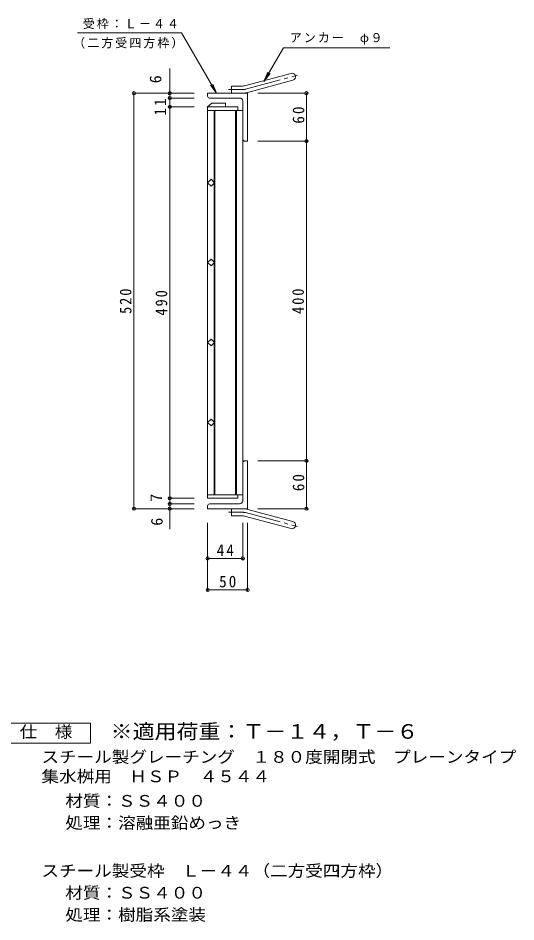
# Model space of a CAD drawing. Units: millimetres, scale not verified. Extents: x -567 to 866, y -688 to 660.
# Drawn here: x 243 to 866, y -553 to 579 of the extents above; entities that cross this region are included whole.
import ezdxf
from ezdxf.enums import TextEntityAlignment as Align

# ---------------------------------------------------------------- set-up
doc = ezdxf.new("R2010")
doc.units = ezdxf.units.MM
doc.header["$LTSCALE"] = 5
doc.header["$PDMODE"] = 32
doc.header["$PDSIZE"] = 4
doc.linetypes.add('CHAIN2', pattern=[12, 9, -1, 1, -1])
for name, color, linetype, lineweight in [('B-1', 2, 'Continuous', 9), ('B-2', 3, 'Continuous', 9), ('B-4', 7, 'Continuous', 9), ('B-5', 7, 'Continuous', 9), ('F-4_F-4ﾚｲﾔ', 2, 'Continuous', 9)]:
    doc.layers.add(name, color=color, linetype=linetype, lineweight=lineweight)
doc.layers.add('F-5_F-5ﾚｲﾔ', color=2, linetype='Continuous')
doc.styles.add('ＭＳ ゴシック', font='')
doc.styles.get('ＭＳ ゴシック').set_extended_font_data('MS Gothic')

msp = doc.modelspace()

# ---------------------------------------------------------------- linework, layer by layer
at = {"layer": 'B-1'}
for p, q in [((526.562, 493.965), (584.753, 509.557)), ((528.892, 485.272), (587.082, 500.864)), ((510.418, 484.658), (510.418, 493.659)), ((524.233, 493.659), (510.418, 493.659)), ((480.418, 481.158), (480.418, 484.658)), ((530.418, 484.658), (480.418, 484.658)), ((520.418, 478.658), (482.918, 478.658)), ((530.418, 484.658), (530.418, 424.659)), ((524.418, 474.658), (524.418, 427.158)), ((526.918, 424.659), (530.418, 424.659)), ((526.918, 24.658), (530.418, 24.658)), ((530.418, -35.342), (530.418, 24.658)), ((524.418, -25.342), (524.418, 22.158)), ((480.418, -31.842), (480.418, -35.342)), ((520.418, -29.342), (482.918, -29.342)), ((530.418, -35.342), (480.418, -35.342)), ((510.418, -35.342), (510.418, -44.342)), ((524.233, -44.342), (510.418, -44.342)), ((526.562, -44.648), (584.753, -60.241)), ((528.892, -35.955), (587.082, -51.547))]:
    msp.add_line(p, q, dxfattribs=at)
at = {"layer": 'B-1', "linetype": 'CHAIN2'}
for p, q in [((527.727, 489.619), (592.893, 507.08)), ((524.233, 489.159), (506.613, 489.159)), ((524.233, -39.842), (506.613, -39.842)), ((527.727, -40.302), (592.893, -57.763))]:
    msp.add_line(p, q, dxfattribs=at)
at = {"layer": 'B-1'}
for centre, radius, start, end in [((585.918, 505.211), 4.5, 285.00014, 104.99991), ((524.233, 502.658), 9, 270, 285.00002), ((482.918, 481.158), 2.5, 180, 270), ((520.418, 474.658), 4, 0, 90), ((524.233, 502.658), 18, 270, 285), ((526.918, 427.158), 2.5, 180, 270), ((526.918, 22.158), 2.5, 90, 180), ((482.918, -31.842), 2.5, 90, 180), ((520.418, -25.342), 4, 270, 0), ((524.233, -53.342), 18, 75, 90), ((524.233, -53.342), 9, 74.99998, 90), ((585.918, -55.894), 4.5, 255.00009, 74.99986)]:
    msp.add_arc(centre, radius, start, end, dxfattribs=at)
at = {"layer": 'B-1', "linetype": 'CHAIN2'}
for centre, start, end in [((524.233, 502.658), 270, 284.99995), ((524.233, -53.342), 75.00005, 90)]:
    msp.add_arc(centre, 13.5, start, end, dxfattribs=at)
at = {"layer": 'B-2'}
for p, q in [((480.418, 467.658), (518.418, 467.658)), ((480.418, 467.658), (480.418, -22.342)), ((518.418, 467.658), (518.418, 463.159)), ((480.418, 463.159), (524.418, 463.159)), ((488.418, 463.159), (488.418, -17.842)), ((489.418, 463.159), (489.418, -17.842)), ((515.418, 463.159), (515.418, -17.842)), ((516.418, 463.159), (516.418, -17.842)), ((524.418, 463.159), (524.418, -17.842)), ((480.418, -17.842), (524.418, -17.842)), ((480.418, -22.342), (518.418, -22.342)), ((518.418, -22.342), (518.418, -17.842))]:
    msp.add_line(p, q, dxfattribs=at)
msp.add_lwpolyline([(480.418, 467.658), (485.507, 472.253), (502.858, 472.253), (502.858, 467.658)], dxfattribs=at)
for points in [[(488.903, 372.658), (484.66, 368.416), (480.418, 372.658), (484.66, 376.901)], [(488.903, 272.658), (484.66, 268.416), (480.418, 272.658), (484.66, 276.901)], [(488.903, 172.658), (484.66, 168.416), (480.418, 172.658), (484.66, 176.901)], [(488.903, 72.658), (484.66, 76.901), (480.418, 72.658), (484.66, 68.416)]]:
    msp.add_lwpolyline(points, close=True, dxfattribs=at)
at = {"layer": 'B-4'}
for p, q in [((433.091, 515.438), (433.091, 478.658)), ((463.629, 484.658), (386.82, 484.658)), ((388.32, 484.658), (388.32, -35.342)), ((463.629, 478.658), (431.591, 478.658)), ((433.091, 478.658), (433.091, 467.658)), ((543.256, 484.658), (605.566, 484.658)), ((604.066, 424.659), (604.066, 484.658)), ((463.629, 467.658), (431.591, 467.658)), ((433.091, 467.658), (433.091, -22.342)), ((543.256, 424.659), (605.566, 424.659)), ((604.066, 24.658), (604.066, 424.659)), ((543.256, 24.658), (605.566, 24.658)), ((604.066, -35.342), (604.066, 24.658)), ((463.629, -22.342), (431.591, -22.342)), ((433.091, -22.342), (433.091, -29.342)), ((463.629, -29.342), (431.591, -29.342)), ((433.091, -29.342), (433.091, -60.879)), ((463.629, -35.342), (386.82, -35.342)), ((543.256, -35.342), (605.566, -35.342)), ((480.418, -52.88), (480.418, -138.545)), ((524.418, -52.88), (524.418, -99.123)), ((530.418, -52.88), (530.418, -138.545)), ((480.418, -97.623), (524.418, -97.623)), ((480.418, -137.045), (530.418, -137.045))]:
    msp.add_line(p, q, dxfattribs=at)
for p in [(388.32, 484.658), (433.091, 484.658), (604.066, 484.658), (433.091, 478.658), (433.091, 467.658), (604.066, 424.659), (604.066, 24.658), (433.091, -22.342), (388.32, -35.342), (433.091, -29.342), (433.091, -35.342), (604.066, -35.342), (480.418, -97.623), (524.418, -97.623), (480.418, -137.045), (530.418, -137.045)]:
    msp.add_point(p, dxfattribs=at)
at = {"layer": 'B-5'}
for p, q in [((317.645, 560.206), (447.93, 560.206)), ((575.148, 541.493), (708.345, 541.493)), ((550.949, 499.403), (558.541, 509.333)), ((491.548, 484.658), (486.764, 496.207))]:
    msp.add_line(p, q, dxfattribs=at)
for points in [[(447.93, 560.206), (491.548, 484.658), (483.938, 494.575)], [(575.148, 541.493), (550.949, 499.403), (555.712, 510.96)]]:
    msp.add_lwpolyline(points, dxfattribs=at)
at = {"layer": 'F-4_F-4ﾚｲﾔ'}
msp.add_lwpolyline([(221.517, -328.794), (221.517, -303.793), (334.016, -303.793), (334.016, -328.794)], close=True, dxfattribs=at)

# ---------------------------------------------------------------- texts
at = {"layer": 'B-4', "color": 2, "style": 'ＭＳ ゴシック'}
for s, p in [('6', (426.888, 497.123)), ('7', (427.731, -26.624)), ('6', (428.567, -56.691))]:
    msp.add_text(s, height=14.66, rotation=90, dxfattribs=at).set_placement(p, align=Align.BOTTOM_LEFT)
at = {"layer": 'B-4', "color": 2, "char_height": 14.66, "attachment_point": 7, "rotation": 90, "style": 'ＭＳ ゴシック'}
for s, insert in [('\\T1.27;\\W0.95;11', (428.455, 456.644)), ('\\T1.27;\\W0.95;60', (601.566, 446.533)), ('\\T1.27;\\W0.9;520', (385.32, 208.408)), ('\\T1.27;\\W0.9;400', (601.066, 208.408)), ('\\T1.27;\\W0.9;490', (430.091, 206.408)), ('\\T1.27;\\W0.95;60', (601.566, -13.467))]:
    msp.add_mtext(s, dxfattribs=dict(at, insert=insert))
at = {"layer": 'B-4', "color": 2, "char_height": 14.66, "attachment_point": 7, "style": 'ＭＳ ゴシック'}
for s, insert in [('\\T1.27;\\W0.95;44', (491.793, -94.623)), ('\\T1.27;\\W0.95;50', (494.793, -134.045))]:
    msp.add_mtext(s, dxfattribs=dict(at, insert=insert))
at = {"layer": 'B-5', "char_height": 11, "attachment_point": 7, "style": 'ＭＳ ゴシック'}
for s, insert in [('\\T1.17;受枠：Ｌ－４４', (324.196, 564.858)), ('\\T1.17;（二方受四方枠）', (312.2, 540.579)), ('\\T1.17;アンカー\u3000φ９', (583.163, 545.622))]:
    msp.add_mtext(s, dxfattribs=dict(at, insert=insert))
at = {"layer": 'F-4_F-4ﾚｲﾔ', "style": 'ＭＳ ゴシック', "width": 1.1}
for s, p in [('仕\u3000様', (245.266, -326.294)), ('スチール製グレーチング\u3000１８０度開閉式\u3000プレーンタイプ', (272.561, -357.754)), ('集水桝用\u3000ＨＳＰ\u3000４５４４', (272.561, -382.127)), ('材質：ＳＳ４００', (302.417, -412.779)), ('処理：溶融亜鉛めっき', (302.417, -440.279)), ('スチール製受枠\u3000Ｌ－４４（二方受四方枠）', (272.562, -500.28)), ('材質：ＳＳ４００', (302.417, -527.78)), ('処理：樹脂系塗装', (302.417, -555.28))]:
    msp.add_text(s, height=14.66, dxfattribs=at).set_placement(p, align=Align.BOTTOM_LEFT)
at = {"layer": 'F-5_F-5ﾚｲﾔ', "color": 3, "style": 'ＭＳ ゴシック', "width": 1.1}
msp.add_text('※適用荷重：Ｔ－１４，Ｔ－６', height=18.33, dxfattribs=at).set_placement((359.016, -328.794), align=Align.BOTTOM_LEFT)

doc.saveas('drawing.dxf')
